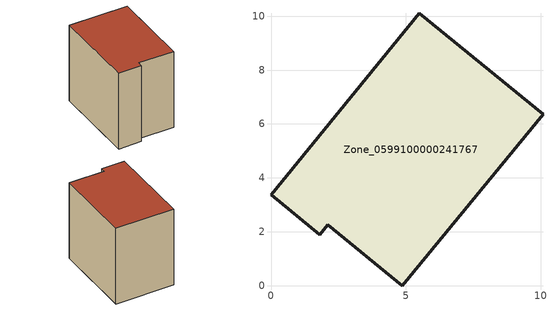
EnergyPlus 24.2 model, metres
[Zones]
Zone_0599100000241767
 floor ground (C_G): 0,3.38 5.5,10.11 10.08,6.37 4.87,0 2.11,2.26 1.81,1.9 z0
 wall outside (C_F): 5.5,10.11 0,3.38 1.81,1.9 2.11,2.26 4.87,0 10.08,6.37 5.5,10.11 z0:8.15
 roof outside (C_R): 10.08,6.37 5.5,10.11 0,3.38 1.81,1.9 2.11,2.26 4.87,0 z8.15
[BUILDING]
Pand.0599100000241767: North Axis=0; Terrain=City; Loads Convergence Tolerance Value=0.04; Temperature Convergence Tolerance Value=0.4; Solar Distribution=FullExterior; Maximum Number of Warmup Days=25; Minimum Number of Warmup Days=1
[Site:Location]
Rotterdam.The.Hague.AP_ZH_NLD Design_Conditions: Latitude=51.96; Longitude=4.45; Time Zone=1; Elevation=-4.5
[SITE:GROUNDTEMPERATURE:BUILDINGSURFACE]
18, 18, 18, 18, 18, 18, 18, 18, 18, 18, 18, 18
[MATERIAL] Thermal Absorptance=0.9; Solar Absorptance=0.7; Visible Absorptance=0.7
Name | Roughness | Thickness | Conductivity | Density | Specific Heat
G.TI.1946-1964 | MediumSmooth | 0.15 | 1 | 540 | 1210
F.TI.1946-1964 | Rough | 0.3 | 0.857143 | 1920 | 840
R.TI.1946-1964 | MediumRough | 0.2 | 0.277778 | 1500 | 1000
[CONSTRUCTION]
C_G: G.TI.1946-1964
C_F: F.TI.1946-1964
C_R: R.TI.1946-1964
[ZONE]
Zone_0599100000241767: Type=1; Multiplier=1; Ceiling Height=Autocalculate; Volume=Autocalculate; Floor Area=autocalculate; Part of Total Floor Area=Yes
[ZONEINFILTRATION:DESIGNFLOWRATE]
Infil_Zone_0599100000241767: Zone or ZoneList or Space or SpaceList=Zone_0599100000241767; Schedule=AlwaysOn; Design Flow Rate Calculation Method=Flow/Area; Flow Rate per Floor Area=0.003; Constant Term Coefficient=1; Temperature Term Coefficient=0; Velocity Term Coefficient=0; Velocity Squared Term Coefficient=0
[HVACTEMPLATE:ZONE:IDEALLOADSAIRSYSTEM]
Zone_0599100000241767: Maximum Heating Supply Air Temperature=50; Minimum Cooling Supply Air Temperature=13; Maximum Heating Supply Air Humidity Ratio=0.0156; Minimum Cooling Supply Air Humidity Ratio=0.0077; Heating Limit=NoLimit; Cooling Limit=NoLimit; Dehumidification Control Type=ConstantSensibleHeatRatio; Cooling Sensible Heat Ratio=0.7; Dehumidification Setpoint=60; Humidification Control Type=None; Humidification Setpoint=30; Outdoor Air Method=None; Outdoor Air Flow Rate per Person=0.00944; Outdoor Air Flow Rate per Zone Floor Area=0; Outdoor Air Flow Rate per Zone=0; Demand Controlled Ventilation Type=None; Outdoor Air Economizer Type=NoEconomizer; Heat Recovery Type=None; Sensible Heat Recovery Effectiveness=0.7; Latent Heat Recovery Effectiveness=0.65
[ZONECONTROL:THERMOSTAT]
ThermostatControl_Zone_0599100000241767: Zone or ZoneList=Zone_0599100000241767; Control Type Schedule=DualSetpointControlType; Control 1=Thermostat_Zone_0599100000241767; Temperature Difference Between Cutout And Setpoint=0
[THERMOSTATSETPOINT:DUALSETPOINT]
Thermostat_Zone_0599100000241767: Heating Setpoint Temperature Schedule=HeatingSetpoint_Zone_0599100000241767; Cooling Setpoint Temperature Schedule=CoolingSetpoint_Zone_0599100000241767
[SCHEDULE:COMPACT]
HeatingSetpoint_Zone_0599100000241767: Through: 12/31, For: AllDays, Until: 24:00, 21
CoolingSetpoint_Zone_0599100000241767: Through: 12/31, For: AllDays, Until: 24:00, 24
DualSetpointControlType: Through: 12/31, For: AllDays, Until: 24:00, 4
AlwaysOn: Through: 12/31, For: AllDays, Until: 24:00, 1
